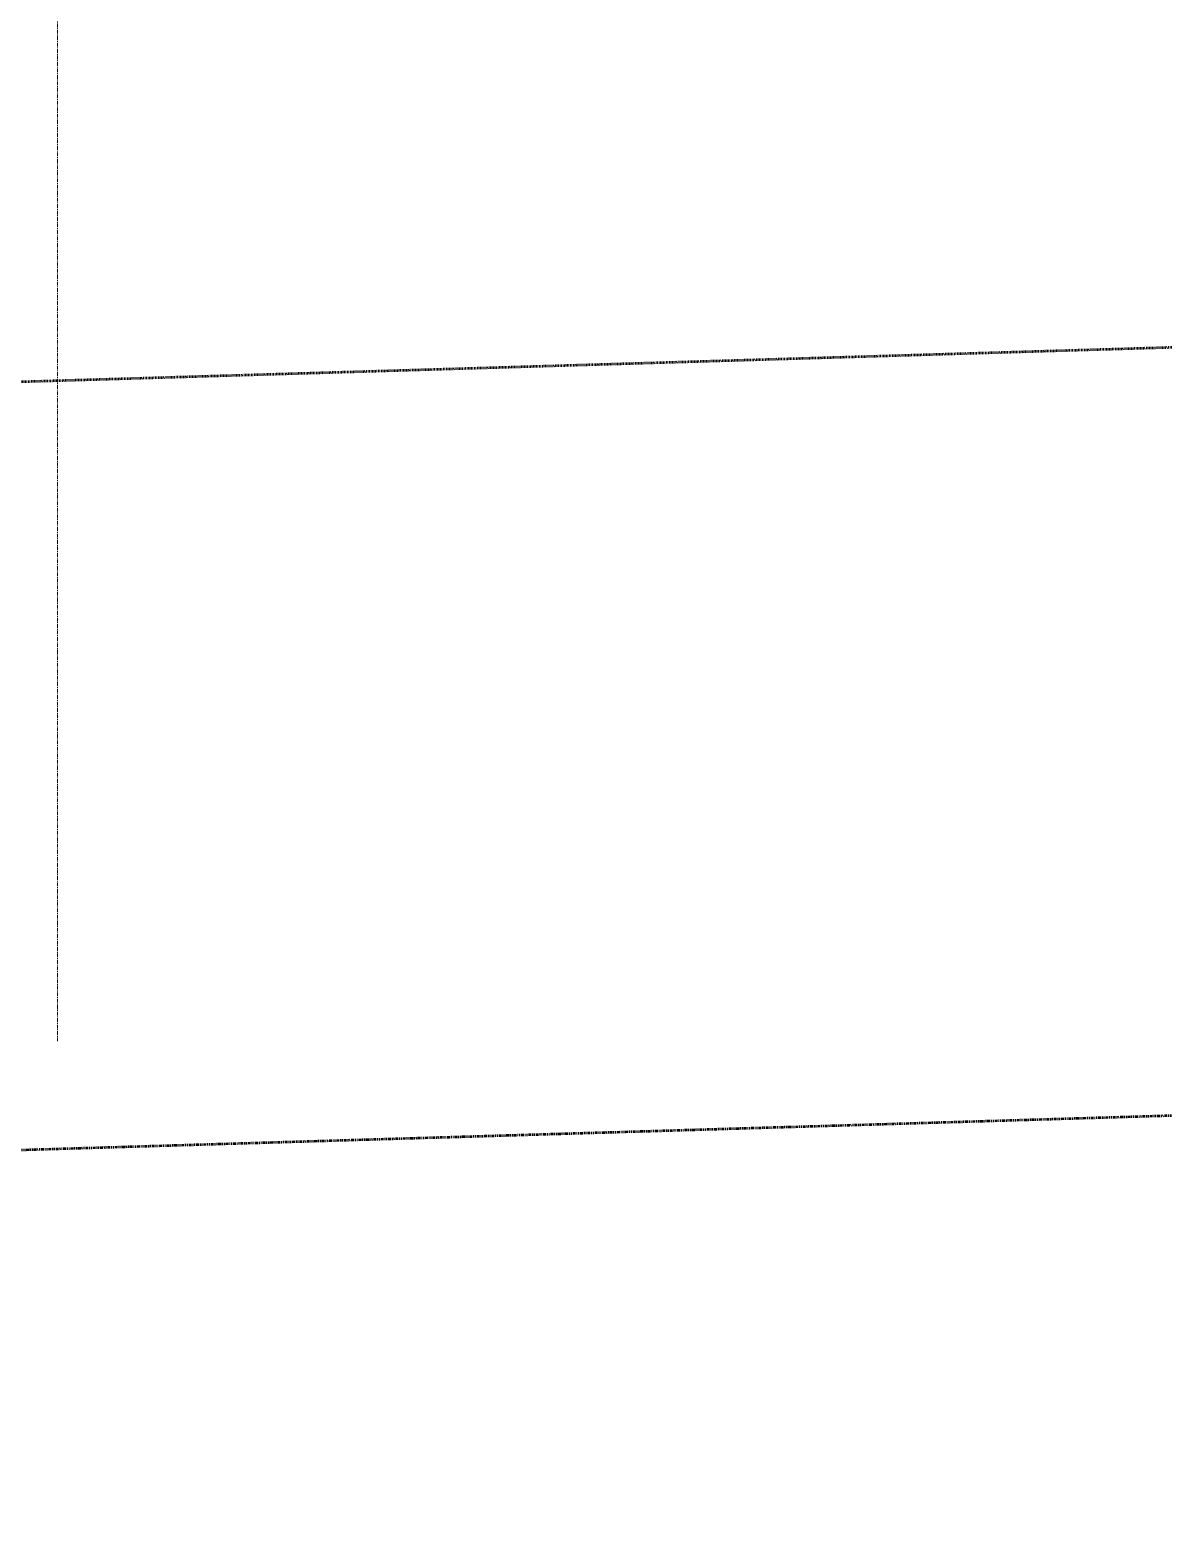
# Model space of a CAD drawing. Header units: inches. Extents: x -4235 to -464, y 9767 to 12269.
# Drawn here: x -2177.1 to -2023.7, y 9772 to 9973.2 of the extents above; entities that cross this region are included whole.
import ezdxf

# ---------------------------------------------------------------- set-up
doc = ezdxf.new("R2010")
doc.units = ezdxf.units.IN
doc.header["$MEASUREMENT"] = 0
for name, pattern in [('Dash 1_16_', [0.125, 0.0625, -0.0625]), ('Double Dash 3_8_', [1, 0.375, -0.125, 0.125, -0.125, 0.125, -0.125]), ('Grid Line 1_2_', [0.875, 0.5, -0.125, 0.125, -0.125])]:
    doc.linetypes.add(name, pattern=pattern)
for name, color, linetype, lineweight in [('C-PROP-LINE', 91, 'Double Dash 3_8_', 50), ('C-PROP-LINE-1', 91, 'Dash 1_16_', 50), ('S-GRID-1', 1, 'Grid Line 1_2_', 9)]:
    doc.layers.add(name, color=color, linetype=linetype, lineweight=lineweight)

# ---------------------------------------------------------------- blocks, each defined once
blk = doc.blocks.new('Family - ___-1878357-BACKGROUND - ROOF PLAN')
at = {"layer": 'C-PROP-LINE'}
for p, q in [((-2096.45, 9823.93), (-1939.77, 9828.62)), ((-3831.82, 9771.98), (-2096.45, 9823.93))]:
    blk.add_line(p, q, dxfattribs=at)
blk = doc.blocks.new('Family - ___-2855424-BACKGROUND - ROOF PLAN')
at = {"layer": 'C-PROP-LINE-1'}
blk.add_line((-3987.11, 9871.38), (-600.6, 9972.76), dxfattribs=at)

msp = doc.modelspace()

# ---------------------------------------------------------------- linework, layer by layer
at = {"layer": 'S-GRID-1'}
msp.add_line((-2173.32, 9836.18), (-2173.32, 12199.22), dxfattribs=at)

# ---------------------------------------------------------------- block references
at = {"layer": 'C-PROP-LINE'}
msp.add_blockref('Family - ___-1878357-BACKGROUND - ROOF PLAN', (0, 0), dxfattribs=at)
at = {"layer": 'C-PROP-LINE-1'}
msp.add_blockref('Family - ___-2855424-BACKGROUND - ROOF PLAN', (0, 0), dxfattribs=at)

doc.saveas('drawing.dxf')
